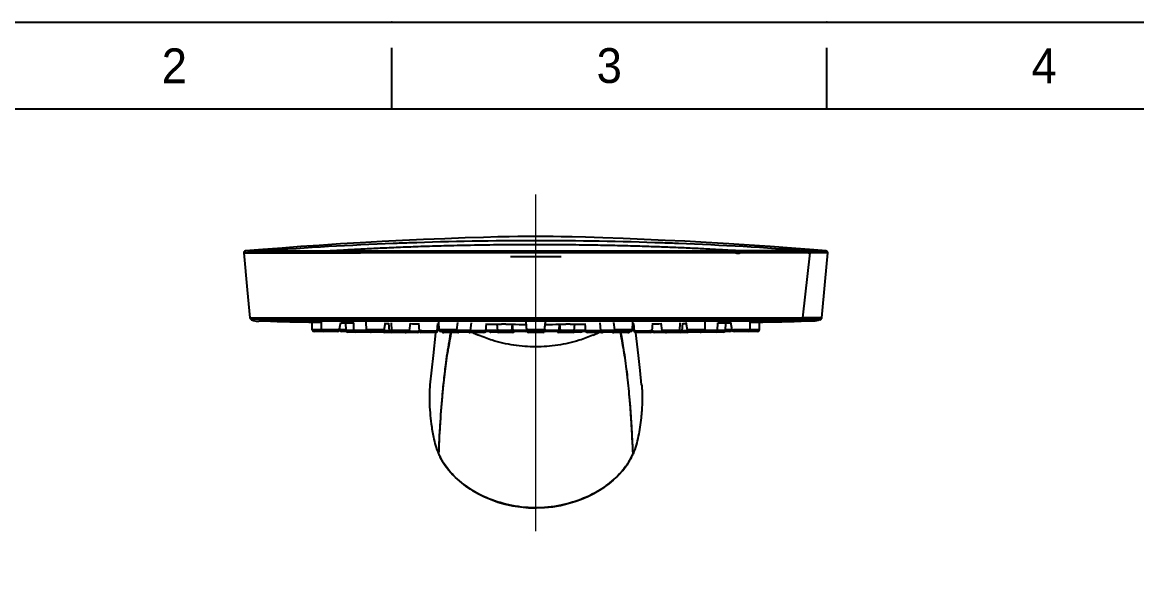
# Model space of a CAD drawing. Extents: x 11295 to 11888, y -24362 to -23942.
# Drawn here: x 11390 to 11571.2, y -24033.4 to -23941.8 of the extents above; entities that cross this region are included whole.
import ezdxf

# ---------------------------------------------------------------- set-up
doc = ezdxf.new("R2010")
doc.units = 0
doc.header["$MEASUREMENT"] = 0
doc.linetypes.add('CENTER', pattern=[47.5, 22, -8.5, 8.5, -8.5])
doc.layers.get('0').update_dxf_attribs({"linetype": 'CONTINUOUS'})
doc.layers.add('02___PRT_ALL_AXES', color=7, linetype='CONTINUOUS')
doc.layers.add('\\M+5D6D0\\M+5D0C4\\M+5CFDF', color=1, linetype='CENTER', lineweight=18)
doc.styles.get("Standard").update_dxf_attribs({"font": 'Gulim.ttf'})

msp = doc.modelspace()

# ---------------------------------------------------------------- linework, layer by layer
for p, q in [((11450.05724047279, -23955.94567088679), (11450.05724047279, -23945.94567088679)), ((11520.76431117984, -23955.94567088679), (11520.76431117984, -23945.94567088679)), ((11874.29966471509, -23955.94567088679), (11308.64309905869, -23955.94567088679))]:
    msp.add_line(p, q)
at = {"color": 7, "linetype": 'Continuous'}
for p, q in [((11444.93156850583, -23977.63934089747), (11441.70012066851, -23977.83329620171)), ((11448.48888295583, -23977.44260058991), (11444.93156850583, -23977.63934089747)), ((11451.81192134149, -23977.27457847231), (11448.48888295583, -23977.44260058991)), ((11455.22587716787, -23977.11736831683), (11451.81192134149, -23977.27457847231)), ((11458.67294927295, -23976.97446189703), (11455.22587716787, -23977.11736831683)), ((11461.99193463649, -23976.85243904989), (11458.67294927295, -23976.97446189703)), ((11464.98625728131, -23976.75645170567), (11461.99193463649, -23976.85243904989)), ((11467.29466333251, -23976.69328503241), (11464.98625728131, -23976.75645170567)), ((11469.12711883955, -23976.65186488919), (11467.29466333251, -23976.69328503241)), ((11470.54759035471, -23976.62679479455), (11469.12711883955, -23976.65186488919)), ((11471.64897701147, -23976.61295873129), (11470.54759035471, -23976.62679479455)), ((11472.62219886995, -23976.60572621845), (11471.64897701147, -23976.61295873129)), ((11473.42606313725, -23976.60368608791), (11472.62219886995, -23976.60572621845)), ((11474.29625671817, -23976.60563364815), (11473.42606313725, -23976.60368608791)), ((11475.19059057593, -23976.61200296231), (11474.29625671817, -23976.60563364815)), ((11476.30792022341, -23976.62557378353), (11475.19059057593, -23976.61200296231)), ((11477.58422125475, -23976.64740423517), (11476.30792022341, -23976.62557378353)), ((11479.37046988951, -23976.68658060843), (11477.58422125475, -23976.64740423517)), ((11481.56988312593, -23976.74529798147), (11479.37046988951, -23976.68658060843)), ((11484.34597906979, -23976.83212171943), (11481.56988312593, -23976.74529798147)), ((11487.66325366967, -23976.95123156249), (11484.34597906979, -23976.83212171943)), ((11491.10537948797, -23977.09114189227), (11487.66325366967, -23976.95123156249)), ((11494.48403309387, -23977.24396150789), (11491.10537948797, -23977.09114189227)), ((11497.70037904115, -23977.40358143757), (11494.48403309387, -23977.24396150789)), ((11501.17690542057, -23977.59209040015), (11497.70037904115, -23977.40358143757)), ((11504.85560676267, -23977.80980401603), (11501.17690542057, -23977.59209040015)), ((11425.99425910849, -23979.29741867097), (11426.53996924643, -23985.26665648355)), ((11425.99466324535, -23979.29707700287), (11426.59702912977, -23979.29824795811)), ((11429.11260637699, -23978.73411672925), (11426.26749043401, -23978.97089529303)), ((11426.26765578293, -23978.97096559769), (11426.36495506255, -23978.97182959139)), ((11426.59702912977, -23979.29824795811), (11427.17296720573, -23979.29841385821)), ((11426.62029148101, -23978.97197410723), (11428.34043281593, -23978.97240428925)), ((11427.17296720573, -23979.29841385821), (11428.97220683305, -23979.29785840593)), ((11428.34043281593, -23978.97240428925), (11428.97217614985, -23978.97244211239)), ((11428.97215446587, -23979.29715654297), (11429.22905911081, -23979.29718000241)), ((11428.97217614985, -23978.97244211239), (11429.22907246613, -23978.97244627291)), ((11432.22809844165, -23978.48909356931), (11429.11260637699, -23978.73411672925)), ((11429.22905911081, -23979.29718000241), (11444.96682041653, -23979.29665801971)), ((11429.22930278063, -23978.97212985495), (11440.01947628025, -23978.97155064351)), ((11435.27484633087, -23978.26365638747), (11432.22809844165, -23978.48909356931)), ((11438.25168579247, -23978.05673795955), (11435.27484633087, -23978.26365638747)), ((11441.70012066851, -23977.83329620171), (11438.25168579247, -23978.05673795955)), ((11503.10988153937, -23979.28503879987), (11453.57922403751, -23979.28541396549)), ((11504.22019644599, -23979.28288900483), (11503.10988152667, -23979.28536570295)), ((11508.14099370217, -23978.02048882199), (11504.85560676267, -23977.80980401603)), ((11517.73839416443, -23979.30008356531), (11505.99207183543, -23979.29671746079)), ((11517.70415111125, -23978.97217963387), (11506.91164126375, -23978.97206595617)), ((11511.55627653885, -23978.25625322727), (11508.14099370217, -23978.02048882199)), ((11515.05920474761, -23978.51609419857), (11511.55627653885, -23978.25625322727)), ((11518.64636526187, -23978.80142879681), (11515.05920474761, -23978.51609419857)), ((11517.99476352215, -23979.29842977639), (11516.82337162059, -23989.83319141701)), ((11517.70416042543, -23978.97206105143), (11517.73828796703, -23978.97210497565)), ((11517.73828802291, -23978.97210467847), (11518.27755090933, -23978.97218115787)), ((11520.20718816257, -23979.29848667493), (11517.99476345103, -23979.29876880543)), ((11518.27755090933, -23978.97218115787), (11518.75303323497, -23978.97223436325)), ((11518.75303323497, -23978.97223436325), (11520.08095822453, -23978.97195565667)), ((11520.62371928785, -23979.29832993915), (11520.20718816257, -23979.29848667493)), ((11520.51542333985, -23983.94745069169), (11520.94136266831, -23979.29773578235)), ((11520.65503403345, -23978.96910769437), (11520.57017425397, -23978.96800044741)), ((11520.94101190447, -23979.29768127395), (11520.62371928785, -23979.29832993915)), ((11469.36659343045, -23979.89524909329), (11477.56659343123, -23979.89524909329)), ((11519.98231422319, -23989.83274337117), (11520.51542333985, -23983.94745069169)), ((11426.53996924643, -23985.26665648355), (11426.95258254363, -23989.83155033317)), ((11426.95346634425, -23989.82844530001), (11516.82418320393, -23989.83337889187)), ((11427.45981670315, -23990.06392249479), (11427.12266121287, -23990.06355708531)), ((11467.06477807219, -23990.08232447475), (11427.45981670315, -23990.06392249479)), ((11518.51032419537, -23990.38828026111), (11428.42699699891, -23990.38828027889)), ((11516.52349795567, -23990.40201947417), (11430.40968890601, -23990.40201947417)), ((11473.46870157369, -23990.08298436929), (11467.06477807219, -23990.08232447475)), ((11473.46866126135, -23990.07437679951), (11473.46866123595, -23990.38827813259)), ((11473.46871381395, -23990.06503111843), (11516.67374080225, -23990.08500256693)), ((11516.66856317227, -23990.07521358219), (11516.81666254587, -23990.07554972325)), ((11519.32402571249, -23989.83340147501), (11516.82337471431, -23989.83319124683)), ((11518.30408303305, -23990.07862886619), (11519.78418803575, -23990.08664001603)), ((11519.74377698119, -23989.83313501631), (11519.32402571249, -23989.83340147501)), ((11519.96610248269, -23989.83280093519), (11519.74377698119, -23989.83313501631)), ((11438.60685571459, -23991.80072829219), (11437.11456077691, -23991.76787884811)), ((11438.81381467837, -23992.06782258401), (11437.40812145217, -23992.06782258401)), ((11438.63663243431, -23991.80130855519), (11438.60685571459, -23991.80072829219)), ((11438.70461353025, -23991.76782258457), (11438.63487727145, -23991.76894864531)), ((11441.22525159793, -23992.06782258401), (11438.93440841991, -23992.06782258401)), ((11441.75075172549, -23991.77966582479), (11441.62101407031, -23991.77275910251)), ((11442.52826425479, -23991.80072833283), (11441.75075172549, -23991.77966582479)), ((11442.70581036655, -23992.06782258401), (11441.92025896331, -23992.06782258401)), ((11442.62163197001, -23991.80266404651), (11442.52826425479, -23991.80072833283)), ((11443.84227022215, -23991.89058422119), (11442.63062473333, -23991.87315413667)), ((11446.48469598631, -23992.16264852339), (11442.92400854331, -23992.16264852339)), ((11443.91119415339, -23991.89146522781), (11443.84227022215, -23991.89058422119)), ((11443.97958952841, -23991.87311837347), (11443.90997690919, -23991.87382281707)), ((11445.96291792903, -23991.89381604099), (11445.85303542845, -23991.89232807597)), ((11448.52195143173, -23992.06782258401), (11446.23514553545, -23992.06782258401)), ((11448.72123188407, -23992.16264852339), (11446.72374085493, -23992.16264852339)), ((11449.45969579195, -23991.97381870293), (11448.74357164127, -23991.96982396111)), ((11449.58554808533, -23991.97454169107), (11449.45969579195, -23991.97381870293)), ((11449.65973223719, -23991.97497117967), (11449.58554808533, -23991.97454169107)), ((11449.72891374475, -23991.96857391281), (11449.65947328165, -23991.96887243647)), ((11449.99046912461, -23991.96914000515), (11449.90842909311, -23991.96889191319)), ((11450.07769988487, -23991.96943303987), (11449.99046912461, -23991.96914000515)), ((11452.63105476291, -23992.16264852339), (11450.35745666851, -23992.16264852339)), ((11453.08967165111, -23991.98031284031), (11452.90692700517, -23991.97941706105)), ((11454.39030250933, -23991.98439635513), (11454.32797546863, -23991.98420777537)), ((11454.51882411665, -23991.98283703643), (11454.44086181385, -23991.98432003067)), ((11457.40628469173, -23991.97938583429), (11454.91823849435, -23991.96857391281)), ((11457.51923943153, -23991.90453777215), (11457.41946778449, -23991.90667481131)), ((11460.32966292167, -23992.06782258401), (11458.04661104379, -23992.06782258401)), ((11462.57689065733, -23992.16264852339), (11460.30458296929, -23992.16264852339)), ((11463.31474232107, -23991.96857391281), (11463.07809608875, -23991.96867532739)), ((11465.97636360437, -23992.06782258401), (11465.30191586767, -23992.06782258401)), ((11467.04649649077, -23992.05348869599), (11465.30782822567, -23992.05348869599)), ((11467.24576375543, -23991.87265784607), (11465.33751372891, -23991.87265784607)), ((11467.23483362743, -23992.16264852339), (11466.18351592057, -23992.16264852339)), ((11467.23266826219, -23991.97751864981), (11467.20315173499, -23991.97732931821)), ((11469.50887137043, -23991.87265784607), (11467.25589941461, -23991.87265784607)), ((11467.29964615973, -23991.97804722127), (11467.28564087151, -23991.97791627665)), ((11469.30953905637, -23992.05348869599), (11467.45502067753, -23992.05348869599)), ((11469.47953008799, -23991.98357653965), (11469.46117685571, -23991.98364168049)), ((11469.75467217931, -23991.98149057735), (11469.58062964957, -23991.98297546389)), ((11471.99418327305, -23991.87265784607), (11469.74121131723, -23991.87265784607)), ((11471.79505926185, -23992.05348869599), (11469.94234904043, -23992.05348869599)), ((11472.05139790081, -23991.88759920557), (11472.04676265735, -23991.88887347023)), ((11474.60706942395, -23992.06782258401), (11472.32611755965, -23992.06782258401)), ((11474.60222945649, -23992.16264852339), (11472.33095747377, -23992.16264852339)), ((11474.88641590361, -23991.89398487987), (11474.88102333883, -23991.89239385689)), ((11477.19197554445, -23991.87265784607), (11474.93900358863, -23991.87265784607)), ((11476.99285155611, -23992.05348869599), (11475.13808282725, -23992.05348869599)), ((11477.35247600577, -23991.98297785911), (11477.17838047385, -23991.98148971121)), ((11479.67728744707, -23991.87265784607), (11477.42431549125, -23991.87265784607)), ((11477.47201170269, -23991.98364532285), (11477.45359185129, -23991.98357997119)), ((11479.47795472661, -23992.05348869599), (11477.62339472987, -23992.05348869599)), ((11479.64745823825, -23991.97791506253), (11479.63354143601, -23991.97804472445)), ((11481.59567313023, -23991.87265784607), (11479.68742310625, -23991.87265784607)), ((11480.74967293247, -23992.16264852339), (11479.69769135851, -23992.16264852339)), ((11479.73003528417, -23991.97733127147), (11479.70044448737, -23991.97751956421)), ((11481.62534070615, -23992.05348869599), (11479.88990432435, -23992.05348869599)), ((11481.63125307939, -23992.06782258401), (11480.95614420101, -23992.06782258401)), ((11483.85507117175, -23991.96867602081), (11483.61844454061, -23991.96857391281)), ((11483.96279186055, -23991.96889191319), (11483.85507117175, -23991.96867602081)), ((11484.07662516349, -23991.96927316973), (11483.96279186055, -23991.96889191319)), ((11486.62861671685, -23992.16264852339), (11484.35628303445, -23992.16264852339)), ((11486.19908359319, -23991.87314763681), (11486.07724776625, -23991.87311837347)), ((11488.88658832485, -23992.06782258401), (11486.60351089965, -23992.06782258401)), ((11489.51371948613, -23991.90667780597), (11489.41435941561, -23991.90539786441)), ((11492.01494836479, -23991.96857391281), (11489.52687758021, -23991.97940074917)), ((11492.60521139305, -23991.98420777537), (11492.41436406583, -23991.98283914209)), ((11493.97922071513, -23991.97965181801), (11493.84329870605, -23991.98031163127)), ((11494.02628135761, -23991.97941514081), (11493.97922071513, -23991.97965181801)), ((11496.57575241563, -23992.16264852339), (11494.30210917273, -23992.16264852339)), ((11497.02473481713, -23991.96889254565), (11496.85067478171, -23991.96945196795)), ((11497.15612516141, -23991.96860266561), (11497.02473481713, -23991.96889254565)), ((11497.20427311693, -23991.96857391281), (11497.15612516141, -23991.96860266561)), ((11497.27371287645, -23991.96887177607), (11497.20427311693, -23991.96857391281)), ((11497.47331787729, -23991.97382129119), (11497.27345731943, -23991.97497242681)), ((11498.18963803723, -23991.96982780413), (11497.47331787729, -23991.97382129119)), ((11500.20943455389, -23992.16264852339), (11498.21157999233, -23992.16264852339)), ((11500.69806398049, -23992.06782258401), (11498.41121163015, -23992.06782258401)), ((11504.00913662427, -23992.16264852339), (11500.45105105821, -23992.16264852339)), ((11502.77353511529, -23991.87386318021), (11500.97024647905, -23991.89381690967)), ((11503.02320931749, -23991.87382227859), (11502.95359733073, -23991.87311837347)), ((11504.30256279637, -23991.87315391315), (11503.02199568517, -23991.89146644701)), ((11505.01291632613, -23992.06782258401), (11504.22741307621, -23992.06782258401)), ((11505.18233410515, -23991.77966993197), (11504.31155488913, -23991.80266437671)), ((11505.29827902439, -23991.77495411971), (11505.18233410515, -23991.77966993197)), ((11505.31217194301, -23991.77276092877), (11505.29827902439, -23991.77495411971)), ((11509.52502441645, -23992.06782258401), (11505.70793938871, -23992.06782258401)), ((11508.29830910255, -23991.76894829733), (11508.22857333143, -23991.76782258457)), ((11509.81862665627, -23991.76787877191), (11508.29655788939, -23991.80130929179)), ((11449.89448118349, -23992.24764697163), (11448.93556445261, -23992.24764697163)), ((11454.22150557235, -23992.24764697163), (11449.95825419285, -23992.24764697163)), ((11457.11251412103, -23992.24764697163), (11454.85040005497, -23992.24764697163)), ((11457.18643783145, -23992.25587462853), (11456.77837916573, -23995.95096349945)), ((11460.76789371907, -23992.24764697163), (11458.50580139541, -23992.24764697163)), ((11459.59695147625, -23992.28202238675), (11459.58495964857, -23992.35220070969)), ((11459.60279735737, -23992.24776138593), (11459.59695147625, -23992.28202238675)), ((11459.67608095731, -23992.29860724055), (11459.66271328275, -23992.37309108193)), ((11459.68502377915, -23992.24866699245), (11459.67608095731, -23992.29860724055)), ((11465.02775090673, -23992.24764697163), (11462.76557340417, -23992.24764697163)), ((11469.70568952391, -23992.24764697163), (11467.44376439575, -23992.24764697163)), ((11474.59745686253, -23992.24764697163), (11472.33573002455, -23992.24764697163)), ((11479.48942406613, -23992.24764697163), (11477.22749607539, -23992.24764697163)), ((11484.16762650803, -23992.24764697163), (11481.90542275457, -23992.24764697163)), ((11488.42738140481, -23992.24764697163), (11486.16529715073, -23992.24764697163)), ((11487.26022764057, -23992.29825669515), (11487.25128563153, -23992.24862476241)), ((11487.27372671695, -23992.37303235459), (11487.26022764057, -23992.29825669515)), ((11487.33539941809, -23992.28173813789), (11487.32961337175, -23992.24773401235)), ((11487.34721176175, -23992.35107719149), (11487.33539941809, -23992.28173813789)), ((11492.08280883359, -23992.24764697163), (11489.82065041913, -23992.24764697163)), ((11497.99757991233, -23992.24764697163), (11492.71169236881, -23992.24764697163)), ((11456.77837916573, -23995.95096349945), (11456.26580426505, -24000.72091241267)), ((11457.66026239815, -24011.93859953021), (11457.65886593409, -24011.93040361061)), ((11489.27169785943, -24011.94136168877), (11489.27438593635, -24011.93014083237))]:
    msp.add_line(p, q, dxfattribs=at)
msp.add_lwpolyline([(11294.50168491728, -23941.80425674538), (11888.4410788565, -23941.80425674538), (11888.4410788565, -24361.80425674526), (11294.50168491728, -24361.80425674526)], close=True)
for points in [[(11426.26752057111, -23978.97120657511), (11426.26636453329, -23978.97131566049), (11426.25573487713, -23978.97252221891), (11426.24209886173, -23978.97460703821), (11426.22564621493, -23978.97793141053), (11426.20613892349, -23978.98304992709), (11426.18451756719, -23978.99030813203), (11426.16276348319, -23978.99948937605), (11426.14158327409, -23979.01054372529), (11426.12083506311, -23979.02374838773), (11426.10098394203, -23979.03898476569), (11426.08203740639, -23979.05635909213), (11426.06414133855, -23979.07582307657), (11426.04777562325, -23979.09684201091), (11426.03314407517, -23979.11941354311), (11426.02042042523, -23979.14374179773), (11426.00998759367, -23979.16955837297), (11426.00204827249, -23979.19664737899), (11425.99661448097, -23979.22519254669), (11425.99378711045, -23979.25515191781), (11425.99380077057, -23979.28591573233), (11425.99456928059, -23979.29738325829)], [(11520.94101545793, -23979.29768915049), (11520.94201494031, -23979.28000192399), (11520.94080277611, -23979.24154042357), (11520.93524565235, -23979.20453672313), (11520.92556483351, -23979.16961577697), (11520.91220620135, -23979.13761974749), (11520.89577428603, -23979.10864876657), (11520.87662217549, -23979.08221446079), (11520.85524742271, -23979.05822191035), (11520.83248619315, -23979.03737205873), (11520.80850072169, -23979.01962318135), (11520.78347255483, -23979.00486459517), (11520.75862443333, -23978.99335204771), (11520.73447456799, -23978.98466296933), (11520.71187757737, -23978.97846351259), (11520.69286952547, -23978.97458459477), (11520.67901952777, -23978.97250198527), (11520.66941572681, -23978.97142296279), (11518.64636526187, -23978.80142879681)], [(11519.79026443203, -23990.08628440333), (11519.82033343463, -23990.07291243617), (11519.86569027051, -23990.04429741339), (11519.90499397905, -23990.00831970277), (11519.93704378795, -23989.96638197105), (11519.96159734311, -23989.91861753521), (11519.97716985705, -23989.86758016713), (11519.98236041563, -23989.83292022121)], [(11490.66806827725, -24000.74146731187), (11490.41727768917, -23998.38026848843), (11490.15767358049, -23995.97647761911), (11489.74768728083, -23992.25575181445)], [(11457.66024922825, -24011.93858391175), (11457.77090069351, -24012.18370480835), (11458.21617679813, -24013.03005697899), (11458.73904880039, -24013.84153128441), (11459.32987138557, -24014.61378467005), (11459.98249497491, -24015.34750160749), (11460.69672403921, -24016.04694153195), (11461.46906438937, -24016.70960824319), (11462.29714040657, -24017.33192513165), (11463.18467223069, -24017.91440969439), (11464.12922398903, -24018.45260263375), (11465.12821852393, -24018.94255180625), (11466.18588388129, -24019.38335447557), (11467.30242677647, -24019.77199201681), (11468.47155505543, -24020.10328986323), (11469.68885554945, -24020.37162662653), (11470.96202868763, -24020.57246881565), (11472.27670720381, -24020.69484480153), (11473.59403109189, -24020.72892673997), (11474.90709776217, -24020.67468686877), (11476.20999358919, -24020.53533393183), (11477.46599814855, -24020.32046141517), (11478.66156085013, -24020.04170475399), (11479.80521457755, -24019.70507227765), (11480.89533897337, -24019.31459436417), (11481.92691750457, -24018.87511891851), (11482.89994308455, -24018.39037136629), (11483.82020975557, -24017.86040367591), (11484.68537330591, -24017.28900359443), (11485.49332413095, -24016.68033836269), (11486.24912026477, -24016.03294370117), (11486.95018444557, -24015.34982240295), (11487.59289077509, -24014.63255869397), (11488.17729164845, -24013.87525964723), (11488.69641273873, -24013.07584971189), (11489.13869467103, -24012.23854865091), (11489.27169785943, -24011.94136168877)]]:
    msp.add_lwpolyline(points, dxfattribs=at)
for centre, radius, start, end in [((11473.45887309449, -24563.92873225335), 586.6263470573799, 92.01732480243899, 92.26337708544925), ((11473.46706421349, -24564.09223376531), 586.7900355844599, 87.98253418560631, 92.0175621242545), ((11473.46545606583, -24564.10022639601), 586.79807987368, 87.73642442500204, 87.98240473499472), ((11426.42085735105, -24081.33253275375), 102.36073765048, 89.88836794571486, 90.03129096160431), ((11473.46099636177, -24563.96789723979), 586.6655653457199, 92.26343322880791, 94.32394519469561), ((11450.43600682129, -25792.70874743415), 1813.42651706148, 89.90068139257686, 90.17433246646263), ((11473.46351045377, -24564.15461944191), 586.85250732388, 85.67657702768183, 87.7364443659419), ((11517.69313795319, -23957.50416743917), 21.79596180042, 270.1189666064371, 270.7030211118419), ((11517.97647100603, -23980.05275773687), 0.75454983964, 88.61081494004915, 91.20749660666065), ((11427.25130335081, -23989.79254635479), 0.2999926944, 186.9041845760315, 244.6481218600841), ((11428.58676505377, -23987.09951840329), 3.3168624925, 243.7377863106055, 246.5932328074768), ((11428.50172339759, -23987.29998955937), 3.09910564328, 246.5637438973807, 252.5315668763961), ((11430.41659343119, -23990.10209893863), 0.29999999944, 252.7418382326223, 268.6812164500816), ((11473.46659342957, -22120.08506421513), 1870.81250000074, 268.6812164496646, 268.9329634789142), ((11473.46659342957, -22120.08506421513), 1870.81250000074, 271.0670365217112, 271.3187835503353), ((11516.51659343049, -23990.10209893863), 0.29999999944, 271.3187835499183, 287.2581704235221), ((11516.32732905413, -24585.71501079399), 595.6396620711, 89.80985170189645, 89.95293002013992), ((11518.35633534155, -23987.11235675201), 3.30278500986, 293.4279688760607, 295.7651274297492), ((11437.40809709865, -23991.76782258457), 0.29999999944, 180.0304955316819, 269.9999999838458), ((11438.93435633467, -23991.76782258457), 0.29999999944, 180.2701129610766, 269.9999999985409), ((11438.68264889295, -24009.04573047725), 17.27792185506, 89.32853294703216, 89.92716245735257), ((11441.22530095267, -23991.76782258457), 0.29999999944, 270.0000000015633, 349.2650217738734), ((11441.92018640059, -23991.76782258457), 0.29999999944, 180.7388619465166, 269.9999999988536), ((11473.46659342957, -22120.08506421513), 1870.81250000074, 269.0286678056649, 269.0932934130905), ((11442.92397782963, -23991.86264852395), 0.29999999944, 182.0195425505496, 269.9999999784264), ((11444.20924791085, -23991.86264852395), 0.29999999944, 182.171950953875, 269.9999999988536), ((11443.95727211559, -24019.04273476819), 27.16962556157999, 89.57325765419279, 89.95293664376646), ((11442.03373894717, -24263.01834999353), 271.15285918926, 89.19293952445881, 89.55078504332371), ((11446.23495185283, -23991.76782258457), 0.29999999944, 181.4193773105837, 269.9999999995831), ((11446.48474591763, -23991.86264852395), 0.29999999944, 270.0000000011464, 316.7560665063705), ((11446.72366631101, -23991.86264852395), 0.29999999944, 245.7467154812875, 269.9999999992705), ((11448.52215298327, -23991.76782258457), 0.29999999944, 270.0000000004169, 350.3965096822705), ((11448.93552981209, -23991.94764697219), 0.29999999944, 196.9617013135732, 269.9999999749871), ((11473.46659342957, -22120.08506421513), 1870.81250000074, 269.2506871997368, 269.2681324173671), ((11449.95820306519, -23991.94764697219), 0.29999999944, 184.0736442562984, 269.999999999062), ((11449.70512415301, -24056.06782114459), 64.09925164629999, 89.8182734709038, 89.9787354281407), ((11450.35726162445, -23991.86264852395), 0.29999999944, 182.9027302528123, 270), ((11452.22098350787, -23991.94764697219), 0.29999999944, 270.000000000938, 314.0776987974406), ((11452.63125479045, -23991.86264852395), 0.29999999944, 270, 351.893419436664), ((11454.71926660629, -23675.70075184469), 316.28373363396, 269.7047925363169, 269.9291163703216), ((11473.46659342957, -22120.08506421513), 1870.81250000074, 269.3762806765126, 269.4177533203334), ((11454.22158442411, -23991.94764697219), 0.29999999944, 270.0000000005211, 353.2001575432542), ((11454.40796943869, -23986.94146449283), 5.04296280712, 269.7992762174886, 270.373710420952), ((11454.85020394157, -23991.94764697219), 0.29999999944, 184.3862804722996, 270), ((11457.11271236295, -23991.94764697219), 0.29999999944, 270, 353.3845011255013), ((11457.22426139563, -23991.86264852395), 0.29999999944, 294.2526922354548, 352.433684291199), ((11473.46659342957, -22120.08506421513), 1870.81250000074, 269.5125813862771, 269.5168901046206), ((11458.04660730745, -23991.76782258457), 0.29999999944, 183.277329760901, 269.9999999988536), ((11458.50569313299, -23991.94764697219), 0.29999999944, 203.6678386878129, 270), ((11460.30458030483, -23991.86264852395), 0.29999999944, 221.4937384888591, 269.9999999997916), ((11460.32966371161, -23991.76782258457), 0.29999999944, 270.0000000011464, 352.2345025229823), ((11460.81168940745, -24064.58664779245), 72.71354288351999, 89.96513276227644, 90.15921394435621), ((11460.76800042955, -23991.94764697219), 0.29999999944, 270, 314.0773341206925), ((11462.76557158299, -23991.94764697219), 0.29999999944, 225.9224834412445, 270), ((11462.57689147775, -23991.86264852395), 0.29999999944, 270.0000000002084, 353.0653487715927), ((11463.19043275003, -24074.39973072403), 82.43113194208, 90.07808237604877, 90.23207842316957), ((11465.02775194305, -23991.94764697219), 0.29999999944, 270, 353.8876719492561), ((11473.46659342957, -22120.08506421513), 1870.81250000074, 269.7546873483476, 269.8067762546485), ((11466.18343862837, -23991.86264852395), 0.29999999944, 229.5782419477281, 269.9999999997916), ((11467.04668451427, -23991.85348869467), 0.19999999878, 270, 354.5000000000484), ((11467.44368608247, -23991.94764697219), 0.29999999944, 194.3176755262361, 270), ((11467.11109148477, -24011.70295018947), 19.72580620236, 89.49299543498267, 89.64686460380081), ((11467.45497865323, -23991.85348869467), 0.19999999878, 185.4999999999517, 270), ((11469.30979212927, -23991.85348869467), 0.19999999878, 270, 354.5000000000484), ((11469.39427514293, -23969.14122390085), 22.84251173678, 270.213845131005, 270.4674374345565), ((11473.46659342957, -22120.08506421513), 1870.81250000074, 269.8817787794692, 269.9531265767836), ((11469.70577096139, -23991.94764697219), 0.29999999944, 270, 339.2960179774341), ((11469.94029055585, -23991.85348869467), 0.19999999878, 185.4999999999517, 270), ((11469.79109134193, -24000.04077237849), 8.059364089519999, 90.02447224253875, 90.25891266736049), ((11471.79510403443, -23991.85348869467), 0.19999999878, 270, 354.5000000000484), ((11472.32595765141, -23991.76782258457), 0.29999999944, 185.5263201821051, 269.9999999996873), ((11472.33080227723, -23991.86264852395), 0.29999999944, 185.5109336317282, 270), ((11472.33557771853, -23991.94764697219), 0.29999999944, 185.5023134079051, 270), ((11474.59760907457, -23991.94764697219), 0.29999999944, 270, 354.4980107907775), ((11474.60238442951, -23991.86264852395), 0.29999999944, 270, 354.489806754405), ((11474.60722897659, -23991.76782258457), 0.29999999944, 270.0000000003126, 354.4748017011316), ((11475.13808282725, -23991.85348869467), 0.19999999878, 185.4999999999517, 270), ((11473.46659342957, -22120.08506421513), 1870.81250000074, 270.0468734232164, 270.1182212205308), ((11477.22740156199, -23991.94764697219), 0.29999999944, 200.7037445693715, 270), ((11476.99289630329, -23991.85348869467), 0.19999999878, 270, 354.5000000000484), ((11477.14215984271, -24000.00965765789), 8.02824965594, 89.74150077132276, 89.97590600246164), ((11477.53854214875, -23969.22669420235), 22.7570443258, 269.5315330309999, 269.7861187597045), ((11477.62339472987, -23991.85348869467), 0.19999999878, 185.4999999999517, 270), ((11479.47820820591, -23991.85348869467), 0.19999999878, 270, 354.5000000000484), ((11479.48951505147, -23991.94764697219), 0.29999999944, 270, 345.6805397779583), ((11479.82028746841, -24011.58282193341), 19.60566865498, 90.350232370105, 90.50508420988392), ((11479.88650234487, -23991.85348869467), 0.19999999878, 185.4999999999517, 270), ((11473.46659342957, -22120.08506421513), 1870.81250000074, 270.1932237383687, 270.2453126520692), ((11480.74976239127, -23991.86264852395), 0.29999999944, 270, 320.413466204683), ((11481.90542049651, -23991.94764697219), 0.29999999944, 186.1120616128308, 270), ((11484.35628111167, -23991.86264852395), 0.29999999944, 186.9342077021451, 269.9999999997916), ((11484.16762968049, -23991.94764697219), 0.29999999944, 270, 314.077877747633), ((11486.16518704935, -23991.94764697219), 0.29999999944, 225.9226816909177, 270), ((11486.16872047129, -24040.14946562043), 48.27632753402, 89.81625890180256, 89.96396414176115), ((11486.60350915721, -23991.76782258457), 0.29999999944, 187.7648609023449, 269.9999999987493), ((11486.62862079863, -23991.86264852395), 0.29999999944, 270.0000000002084, 318.5067785133616), ((11488.42749318513, -23991.94764697219), 0.29999999944, 270, 336.3321510718612), ((11488.88659350899, -23991.76782258457), 0.29999999944, 270.0000000012506, 356.7223172144873), ((11473.46659342957, -22120.08506421513), 1870.81250000074, 270.4831098953794, 270.4874186132018), ((11489.70892636521, -23991.86264852395), 0.29999999944, 187.5657522064035, 245.7473514517578), ((11489.82049218221, -23991.94764697219), 0.29999999944, 186.6156277769551, 270), ((11492.08296533823, -23991.94764697219), 0.29999999944, 270.0000000001042, 355.613512112893), ((11492.71162129707, -23991.94764697219), 0.29999999944, 186.800090257613, 270), ((11473.46659342957, -22120.08506421513), 1870.81250000074, 270.5822466796666, 270.6237193218197), ((11492.21063444535, -23674.85299676347), 317.1314923168999, 270.0712877867568, 270.294972841343), ((11494.30194997315, -23991.86264852395), 0.29999999944, 188.1066775564519, 270), ((11494.71220095605, -23991.94764697219), 0.29999999944, 225.9222587612892, 270), ((11496.57590757407, -23991.86264852395), 0.29999999944, 270, 357.0970227855943), ((11496.97498621965, -23991.94764697219), 0.29999999944, 270, 355.9264233020513), ((11473.46659342957, -22120.08506421513), 1870.81250000074, 270.7318675830498, 270.7493128002632), ((11497.99768858369, -23991.94764697219), 0.29999999944, 270.0000000209483, 342.2615575738096), ((11498.41105208005, -23991.76782258457), 0.29999999944, 189.6035928312892, 270), ((11500.20950187405, -23991.86264852395), 0.29999999944, 270, 293.486732647162), ((11500.44843842691, -23991.86264852395), 0.29999999944, 223.2438848059234, 270), ((11500.69821717551, -23991.76782258457), 0.29999999944, 270, 358.5803679140424), ((11502.72394152893, -23991.86264852395), 0.29999999944, 270, 357.8281875392782), ((11503.01123590227, -24025.34665863733), 33.4736394407, 90.1813042466963, 90.4068684029055), ((11502.95438388999, -24009.46669884791), 17.59358049476, 90.00256152719183, 90.15980409037041), ((11473.46659342957, -22120.08506421513), 1870.81250000074, 270.9067065877434, 270.9713322089281), ((11504.00924061949, -23991.86264852395), 0.29999999944, 270.0000000186554, 357.9805452786442), ((11505.01298180733, -23991.76782258457), 0.29999999944, 270, 359.2612653907765), ((11505.70788319375, -23991.76782258457), 0.29999999944, 190.7351479940924, 269.9999999997916), ((11507.99883333625, -23991.76782258457), 0.29999999944, 270.0000000003126, 359.7301000307159), ((11508.28668273515, -24013.19161918317), 21.4239531769, 90.28484990354761, 90.63823378274449), ((11508.22954689057, -24003.03061348287), 11.26279094148, 90.0049526733932, 90.25117683660346), ((11509.52512156129, -23991.76782258457), 0.29999999944, 270.000000014695, 359.9694924844277), ((11473.85591982643, -23969.61255152309), 25.00681439064, 244.8984446679348, 245.1159932910371), ((11473.84655820431, -23969.63272432247), 24.98457519458, 245.1160027849522, 245.2690292016167), ((11473.83941427143, -23969.64823153047), 24.96750155334, 245.2690318202301, 245.3987887343629), ((11473.80613853407, -23969.72150250661), 24.88702889233999, 245.3982189294271, 246.5818296374194), ((11473.76066640759, -23969.82604126375), 24.77302874442, 246.5822430677732, 247.215991429748), ((11473.18147024315, -23969.84791670387), 24.74971003566, 292.7846280765618, 293.4189483046279), ((11473.13598767727, -23969.74336297597), 24.86372807534, 293.4193650243413, 294.604040472849), ((11473.10281156379, -23969.67031133645), 24.94395982496, 294.603464546584, 294.7189336111858), ((11473.09557399635, -23969.65459567573), 24.9612619773, 294.7189396130358, 294.8865391514035), ((11473.08566579417, -23969.63324546443), 24.98479926576, 294.8865471794773, 295.1056341157819), ((11466.71216848531, -24007.98871478585), 9.87418722644, 203.5276720003557, 206.8839121256412), ((11480.57136972545, -24008.21392476469), 9.463231639919998, 332.819233489811, 336.8773611105361)]:
    msp.add_arc(centre, radius, start, end, dxfattribs=at)
for points, start_tangent, end_tangent in [([(11428.97220683305, -23979.29785840593), (11428.99546925541, -23979.14751731977), (11429.08848456849, -23979.02671271759), (11429.22928581851, -23978.97244627291)], (-0.07718839618248223, 0.9970165251864065), (0.9956229495011889, 0.09346091389748556)), ([(11440.00736264941, -23978.95720071285), (11440.05253571883, -23978.95721750225), (11440.07993906509, -23978.95722765971), (11442.34494030343, -23978.95799377451), (11445.11055378413, -23978.95873103237), (11448.38799839255, -23978.95945855187), (11451.90583866699, -23978.96020185493), (11455.30781414141, -23978.96077790153), (11458.46249059049, -23978.96110840633), (11461.38292902443, -23978.96129943465), (11464.08830391339, -23978.96144733377), (11466.57055871011, -23978.96156384357), (11468.82038435777, -23978.96166231937), (11470.84526917769, -23978.96173926105), (11472.66634682077, -23978.96178520711), (11474.30972734655, -23978.96179115579), (11475.80337920303, -23978.96175644923), (11477.17652827791, -23978.96170635027), (11478.46124426067, -23978.96166289849), (11479.68028269127, -23978.96162690923), (11480.82768360703, -23978.96159177087), (11481.88373310529, -23978.96155079813), (11482.84208659625, -23978.96149934281), (11483.71024374233, -23978.96143691723), (11484.50067260851, -23978.96136538321), (11485.22910669647, -23978.96128692261), (11485.91340331873, -23978.96120454533), (11486.57254433979, -23978.96112257699), (11487.22713048299, -23978.96104332899), (11487.90037508011, -23978.96096749221), (11488.61821326343, -23978.96089516571), (11489.40875481925, -23978.96082366979), (11490.30039567503, -23978.96074077943), (11491.31533828065, -23978.96063060185), (11492.46726287545, -23978.96048119143), (11493.72426078055, -23978.96030539803), (11494.99286591923, -23978.96012592671), (11496.20226414813, -23978.95992714377), (11497.33362156029, -23978.95968225983), (11498.39647814171, -23978.95940354055), (11499.42693042167, -23978.95911849921), (11500.46502894745, -23978.95885183985), (11501.51908257467, -23978.95861326019), (11502.55827534515, -23978.95839725097), (11503.54643339677, -23978.95817934183), (11504.45746784089, -23978.95794355617), (11505.27577726345, -23978.95769164151), (11506.02811116391, -23978.95742613531), (11506.78162677905, -23978.95713696139), (11506.91276787567, -23978.95708498537), (11506.91830903045, -23978.95708278065)], (0.9999999307226223, -0.0003722294331033419), (0.9999999208391511, 0.0003978965839456655)), ([(11444.96682009649, -23979.29538992471), (11443.18952098917, -23979.15180563733), (11441.55040589555, -23979.03797709435), (11440.01214897969, -23978.97198984507)], (-0.9968264514095075, 0.0796054380700759), (-0.9998871432515845, 0.01502334051353618)), ([(11506.91189472781, -23978.97177199181), (11504.97456813257, -23978.86920450835), (11502.68840147809, -23978.74519165249), (11500.18244759237, -23978.61260257045), (11497.57911354327, -23978.48544711737), (11494.93942608453, -23978.37191489587), (11492.23381750541, -23978.27351851151), (11489.28033032883, -23978.18212462521), (11485.90350849981, -23978.09668611181), (11482.12108394885, -23978.02447713507), (11477.85006722801, -23977.97365555523), (11472.97395167419, -23977.95608975597), (11467.82170611891, -23977.98532484609), (11462.87766229861, -23978.05845608921), (11458.53248324959, -23978.15696164531), (11454.77942974987, -23978.27066993199), (11451.49080309117, -23978.39380092525), (11448.51924059641, -23978.52348574843), (11445.71481805439, -23978.66057480115), (11442.92932263987, -23978.80850872677), (11440.01947628025, -23978.97155064351)], (-0.9986874736557856, 0.05121845334471503), (-0.998348609286135, -0.05744609940144063)), ([(11505.99207266601, -23979.29458584961), (11505.42653556239, -23979.28191411981), (11504.83370278057, -23979.28186040389), (11504.22019644599, -23979.28288900483)], (-0.9994095321063593, 0.0343596730914052), (-0.9999968352800641, -0.002515835816679641)), ([(11505.99150067833, -23979.29448712235), (11506.35423645781, -23979.32201855319), (11506.64561070361, -23979.25671196041), (11506.84901871183, -23979.07023892467), (11506.91276787567, -23978.95708498537)], (0.9832814986219031, -0.182091994518882), (-0.07252698327065996, 0.9973664505574957)), ([(11517.96057020217, -23979.29837545595), (11517.93474162797, -23979.14299769203), (11517.84085080483, -23979.02448178733), (11517.70416042543, -23978.97206105143)], (0.08371404804914334, 0.996489818392153), (-0.9961588982023742, 0.08756397394038302)), ([(11517.99476391839, -23979.29842966971), (11517.96992887535, -23979.14478662165), (11517.87601367075, -23979.02496098119), (11517.73828796703, -23978.97210497565)], (0.08536591809956164, 0.9963496675500118), (-0.9963078452421177, 0.08585264998244765)), ([(11520.08095822453, -23978.97195565667), (11520.57193994259, -23978.97195831351), (11520.64071237553, -23978.97006239655), (11520.65503404107, -23978.96910764357)], (0.9999549605009301, -0.009490888766789983), (0.1639199231902362, 0.9864736482954358)), ([(11427.57143291375, -23990.25617213315), (11428.42699699891, -23990.38828027889)], (0.9540823635997282, -0.2995443931505919), (0.9999999999999997, 2.62888643425607e-08)), ([(11516.82418320393, -23989.83337889187), (11516.80323839949, -23989.93353358361), (11516.75112487659, -23990.02134084005), (11516.67374080225, -23990.08500256693)], (-0.04546242038135222, -0.998966049639861), (-0.873599372758599, -0.4866458012926676)), ([(11519.66950893821, -23990.14286231151), (11518.51032419791, -23990.38828026111)], (-0.91761554742272, -0.3974691272641211), (-0.9999999999999998, 2.357402024714509e-08)), ([(11441.51953585315, -23991.82397587587), (11441.51948502267, -23991.82392863441), (11441.47263198455, -23991.82060388363), (11441.31272293937, -23991.81532552995), (11441.05261173239, -23991.80852479171), (11440.71301639939, -23991.80072833283), (11440.32169063137, -23991.79256861839), (11439.91058208097, -23991.78471135445), (11439.51330243357, -23991.77780342313), (11439.16206238167, -23991.77241682735), (11438.88512959543, -23991.76899510445)], (-0.4701040696732711, 0.8826109922704499), (-0.9999453293217894, 0.01045649881835714)), ([(11446.30397476025, -23991.76782258457), (11446.07637489033, -23991.76899517303), (11445.95373147293, -23991.77241764269), (11445.94618107401, -23991.77780807133), (11445.94298487771, -23991.78109250723)], (-0.9999999999977156, 2.137473599517168e-06), (-0.5937245814018154, -0.8046683300834198)), ([(11448.81009723593, -23991.81202243775), (11448.69842208463, -23991.80852479171), (11448.48256598599, -23991.80072833283), (11448.17678165725, -23991.79256861839), (11447.80603597507, -23991.78471135445), (11447.40070890409, -23991.77780342313), (11446.99378555233, -23991.77241682735), (11446.61816309809, -23991.76899510445), (11446.30397476025, -23991.76782258457)], (0.599120674619439, 0.8006587395660828), (-0.9999999999920577, 3.985585494430729e-06)), ([(11450.42578145693, -23991.87311837347), (11450.19870405485, -23991.87386318021), (11450.07633299911, -23991.87603736179), (11450.06868315919, -23991.87945849033), (11450.06362467553, -23991.88290910065)], (-0.9999999999806608, 6.21921355559105e-06), (-0.6473933318935825, -0.762156069200873)), ([(11452.92231687279, -23991.89990494169), (11452.80947479723, -23991.89899719649), (11452.59490902875, -23991.89402702355), (11452.29095813551, -23991.88883465395), (11451.92230103183, -23991.88384141273), (11451.51895283167, -23991.87945477685), (11451.11363760217, -23991.87603600035), (11450.73917839681, -23991.87386280175), (11450.42578145693, -23991.87311837347)], (0.6488313579564633, 0.7609322367546086), (-0.9999999999269973, 1.208328038746359e-05)), ([(11454.91823849435, -23991.96857391281), (11454.69178245755, -23991.96889254565), (11454.56974140115, -23991.96982354201), (11454.56204768781, -23991.97128370673), (11454.55551420837, -23991.97342373039)], (-0.9999999999436439, 1.061660677106664e-05), (-0.5386844877058737, -0.8425075802062915)), ([(11458.59999952299, -23991.76782258457), (11458.25384053281, -23991.76899517303), (11457.98291048031, -23991.77241764269), (11457.80919866873, -23991.77780807133), (11457.74714028891, -23991.78471622871), (11457.74723114725, -23991.78486665259)], (-0.9999999999987776, 1.563661189547428e-06), (0.6288708798968285, -0.7775097532621623)), ([(11460.62681810079, -23991.80842221381), (11460.57208088997, -23991.80072833283), (11460.40471089197, -23991.79256861839), (11460.13843337271, -23991.78471135445), (11459.79514360971, -23991.77780342313), (11459.40289769875, -23991.77241682735), (11458.99353411565, -23991.76899510445), (11458.59999952299, -23991.76782258457)], (-0.5687992295503794, 0.8224764048061772), (-0.9999999999957383, 2.919514282860517e-06)), ([(11462.87461797653, -23991.89895435431), (11462.82023803449, -23991.89402702355), (11462.65386805989, -23991.88883465395), (11462.38905626795, -23991.88384141273), (11462.04739202875, -23991.87945477685), (11461.65664226415, -23991.87603600035), (11461.24850210761, -23991.87386280175), (11460.85593909543, -23991.87311837347)], (-0.6969585099331597, 0.717111452587218), (-0.9999999999608326, 8.850713989035861e-06)), ([(11465.32601074709, -23991.97965973519), (11465.27187084775, -23991.97751864981), (11465.10629262163, -23991.97529302815), (11464.84267505387, -23991.97315613377), (11464.50240782991, -23991.97128098385), (11464.11305878387, -23991.96982174623), (11463.70619255925, -23991.96889191319), (11463.31474232107, -23991.96857391281)], (-0.8078227404868127, 0.5894254999169749), (-0.9999999998957347, 1.444059626357564e-05)), ([(11473.46659342957, -23991.76782258457), (11473.06172935741, -23991.76899517303), (11472.68935893375, -23991.77241764269), (11472.37952206041, -23991.77780807133), (11472.15772619717, -23991.78471622871), (11472.04200103873, -23991.79257476265), (11472.04180957099, -23991.79664232119)], (-0.999999999998979, 1.428984704434821e-06), (0.004736910303758337, -0.9999887807774516)), ([(11474.89137821525, -23991.79671033985), (11474.89115827919, -23991.79256861839), (11474.77539072561, -23991.78471135445), (11474.55349619099, -23991.77780342313), (11474.24375060525, -23991.77241682735), (11473.87142857367, -23991.76899510445), (11473.46659342957, -23991.76782258457)], (-0.0004302569987201926, 0.9999999074394533), (-0.9999999999964417, 2.667709636448643e-06)), ([(11483.61844454061, -23991.96857391281), (11483.22695405867, -23991.96889254565), (11482.82001983317, -23991.96982354201), (11482.43053608839, -23991.97128370673), (11482.09037571207, -23991.97315895063), (11481.82678124561, -23991.97529536749), (11481.66125740851, -23991.97751956421), (11481.60717666577, -23991.97965926021)], (-0.9999999999697584, 7.777111141341952e-06), (-0.8095437810225063, -0.5870595085745436)), ([(11486.07724776625, -23991.87311837347), (11485.68464872925, -23991.87386318021), (11485.27644282989, -23991.87603736179), (11484.88555584179, -23991.87945849033), (11484.54399783301, -23991.88384532941), (11484.27920887059, -23991.88883903545), (11484.11289085931, -23991.89403006139), (11484.05857046249, -23991.89895501979)], (-0.9999999999896149, 4.557467192701691e-06), (-0.7003905540102175, -0.7137598138402446)), ([(11488.33318733869, -23991.76782258457), (11487.93962285531, -23991.76899517303), (11487.53019829189, -23991.77241764269), (11487.13780996567, -23991.77780807133), (11486.79462713921, -23991.78471622871), (11486.52837224881, -23991.79257476265), (11486.36105018061, -23991.80073329853), (11486.30637128819, -23991.80842315361)], (-0.9999999999987774, 1.563760408064523e-06), (-0.5738019991847458, -0.8189940572016313)), ([(11489.18595226257, -23991.78486296197), (11489.18604513513, -23991.78471135445), (11489.12391341027, -23991.77780342313), (11488.95022597507, -23991.77241682735), (11488.67932335457, -23991.76899510445), (11488.33318733869, -23991.76782258457)], (0.6335439210727488, 0.7737067274308572), (-0.9999999999957392, 2.919209107468696e-06)), ([(11492.37769617879, -23991.97340571671), (11492.37117244787, -23991.97128098385), (11492.36342792183, -23991.96982174623), (11492.24138687559, -23991.96889191319), (11492.01494836479, -23991.96857391281)], (-0.5384764993336577, 0.8426405281407782), (-0.999999999805583, 1.971887941069339e-05)), ([(11496.50740540221, -23991.87311837347), (11496.19397751243, -23991.87386318021), (11495.81944991503, -23991.87603736179), (11495.41397012401, -23991.87945849033), (11495.01071676237, -23991.88384532941), (11494.64205711107, -23991.88883903545), (11494.33814161527, -23991.89403006139), (11494.12363764245, -23991.89899737937), (11494.01082748199, -23991.89992133993)], (-0.9999999999806417, 6.222267644122765e-06), (0.6499481800913365, -0.7599785281150776)), ([(11496.86960098465, -23991.88289015225), (11496.86453642023, -23991.87945477685), (11496.85683731955, -23991.87603600035), (11496.73446709439, -23991.87386280175), (11496.50740540221, -23991.87311837347)], (-0.6484880390688266, 0.7612248440406212), (-0.9999999999269781, 1.208486520950445e-05)), ([(11500.62921210143, -23991.76782258457), (11500.31499808419, -23991.76899517303), (11499.93931260493, -23991.77241764269), (11499.53222033555, -23991.77780807133), (11499.12698997253, -23991.78471622871), (11498.75624324133, -23991.79257476265), (11498.45048969231, -23991.80073329853), (11498.23469148281, -23991.80852616585), (11498.12303506909, -23991.81202779461)], (-0.9999999999977226, 2.134185210730438e-06), (0.6010432808767399, -0.7992164753763054)), ([(11500.99024918987, -23991.78108411507), (11500.98703776373, -23991.77780342313), (11500.97944061103, -23991.77241682735), (11500.85679893099, -23991.76899510445), (11500.62921210143, -23991.76782258457)], (-0.5954625301234392, 0.8033830812377072), (-0.9999999999920405, 3.989911145524623e-06)), ([(11508.04804023809, -23991.76899517303), (11507.77105327873, -23991.77241764269), (11507.41964701177, -23991.77780807133), (11507.02243712801, -23991.78471622871), (11506.61130402851, -23991.79257476265), (11506.21998656883, -23991.80073329853), (11505.88043979809, -23991.80852616585), (11505.62031314283, -23991.81532671613), (11505.46052576365, -23991.82060052575), (11505.41370295153, -23991.82392701389), (11505.41365174005, -23991.82397455761)], (-0.9999452891447644, -0.01046034020448858), (-0.4700112244820044, -0.8826604380286492)), ([(11459.66271328275, -23992.37309108193), (11459.10083589241, -23995.52480615263), (11458.60224795639, -23999.01781398499)], (-0.1768673226292715, -0.9842347027949956), (-0.1208004860233329, -0.9926768067082693)), ([(11459.58495964857, -23992.35220070969), (11459.44239777723, -23993.18437512611), (11458.83249190027, -23997.12216576207), (11458.65428272151, -23998.50538030577)], (-0.1685809387952301, -0.9856878142063638), (-0.1208543197361958, -0.9926702541131679)), ([(11482.76624701971, -23992.66633472455), (11480.53937232945, -23993.47723949847), (11477.04384685163, -23994.27955287479), (11473.46783375729, -23994.55093925607), (11469.89247818005, -23994.28000076061), (11466.39618883025, -23993.47771225089), (11464.16710599353, -23992.66606209619)], (-0.9219682458355914, -0.3872654821577087), (-0.9219724374336398, 0.3872555030114784)), ([(11488.33154672475, -23999.01854004653), (11487.83591647141, -23995.52318208425), (11487.27372671695, -23992.37303235459)], (-0.1196559951251132, 0.9928154122648475), (-0.1778532998784061, 0.9840570124349309)), ([(11489.27423510861, -24011.93008102045), (11489.01949067779, -24006.88637643173), (11488.70937010677, -24002.63991715733), (11488.35092308173, -23999.10060240971), (11487.85459324381, -23995.40483238953), (11487.37239978351, -23992.49867542309), (11487.34721176175, -23992.35107719149)], (-0.04157217476365006, 0.9991355034655813), (-0.1680494894186008, 0.9857785598734372)), ([(11458.60224795639, -23999.01781398499), (11458.21791595391, -24002.71003178215), (11457.65879472773, -24011.93043233801)], (-0.1208004859276192, -0.9926768067199169), (-0.03667842423786372, -0.9993271202141105)), ([(11458.65428272151, -23998.50538030577), (11458.34071619853, -24001.38366766069), (11457.95158018229, -24006.16012915677), (11457.65882543633, -24011.93041991995)], (-0.1208543195969584, -0.9926702541301197), (-0.03609233119679514, -0.9993484595619193)), ([(11489.27449121173, -24011.93018257727), (11488.71288827347, -24002.71756672517), (11488.33154672475, -23999.01854004653)], (-0.03725944535330296, 0.9993056257882091), (-0.1196559951280186, 0.9928154122644972)), ([(11456.26598298961, -24000.72093124677), (11456.19358201173, -24001.67997832791), (11456.16891212965, -24003.31598431675), (11456.26944925903, -24005.25244598611), (11456.46617424023, -24007.06830209023), (11456.82265123619, -24009.22040801461), (11457.65879355171, -24011.93043273933)], (-0.104797882493946, -0.9944935413690654), (0.3966200177044237, -0.9179828765048631)), ([(11490.66789630401, -24000.74192297771), (11490.69484472357, -24001.02363373763), (11490.75893593905, -24002.19358622119), (11490.75361011277, -24003.75746969997), (11490.58141883917, -24006.11456822427), (11490.13535085399, -24009.08659512755), (11489.27438015531, -24011.93013851843)], (0.1046231593997207, -0.9945119378455046), (-0.3931572755842365, -0.9194712375355636)), ([(11488.98957447397, -24012.53672268499), (11487.72004114055, -24014.47058968593), (11484.88055918935, -24017.14102190157), (11481.23159594881, -24019.17108598723), (11477.57039600173, -24020.29103839807), (11473.27737921821, -24020.72096967181), (11469.07738146633, -24020.23834487379), (11465.40259785325, -24019.05606086295), (11461.37721845673, -24016.62732686089), (11459.03556110043, -24014.23748506451), (11457.90513866481, -24012.45366709545)], (-0.4563796840429569, -0.8897851336097109), (-0.4519067990569427, 0.8920651573546117))]:
    msp.add_spline(points, degree=3, dxfattribs=dict(at, start_tangent=start_tangent, end_tangent=end_tangent))
for p in [(11450.05724047279, -23941.80425674538), (11520.76431117984, -23941.80425674538)]:
    msp.add_point(p)
at = {"layer": '02___PRT_ALL_AXES', "color": 7, "linetype": 'Continuous'}
for p, q in [((11437.10805070865, -23991.76695411539), (11437.10740200027, -23990.53716474617)), ((11438.63435090217, -23991.76886796729), (11438.62855459169, -23990.53921846571)), ((11441.51999138691, -23991.82405478605), (11441.75288231813, -23990.59560043067)), ((11441.62019913671, -23991.77113666227), (11441.61445060617, -23991.32580078637)), ((11442.62409611545, -23991.87256768623), (11442.58053581903, -23990.63705848339)), ((11443.90944792625, -23991.87378260633), (11443.86260349365, -23990.63858934647)), ((11445.93501800515, -23991.77441905601), (11445.90456782475, -23990.54469781213)), ((11448.81781389563, -23991.81869985137), (11449.02572213615, -23990.59003358633)), ((11449.65894752959, -23991.96885852997), (11449.57061117083, -23990.72847815577)), ((11450.05761508887, -23991.87731530183), (11449.99505825691, -23990.64334292599)), ((11452.92818681533, -23991.90548033821), (11453.10263165313, -23990.68084949309)), ((11454.55106107021, -23991.97036968011), (11454.45611012219, -23990.73242189947)), ((11454.51946160585, -23991.98331958055), (11454.53929570131, -23991.81697561047)), ((11457.41069305731, -23991.98243631587), (11457.55228240583, -23990.76164112729)), ((11457.52163093297, -23991.90247105289), (11457.66413737643, -23990.82953078577)), ((11457.74707893267, -23991.78493065805), (11457.67665207327, -23990.55546748579)), ((11460.62692534975, -23991.80838425097), (11460.79447713809, -23990.57949602041)), ((11462.87471120215, -23991.89889041489), (11463.02388681185, -23990.67221192083)), ((11465.32606250213, -23991.97960124153), (11465.45719033487, -23990.75499409207)), ((11467.15762847577, -23990.85207513235), (11467.25589941461, -23991.87265784607)), ((11467.25083158375, -23991.82002642225), (11467.24576375543, -23991.87265784607)), ((11469.60650098721, -23990.85873548987), (11469.50887137043, -23991.87265784607)), ((11469.64685016229, -23990.89267979841), (11469.74121131723, -23991.87265784607)), ((11472.02732436501, -23991.79669885905), (11471.90840885227, -23990.56745249865)), ((11472.03693283957, -23991.97641041225), (11471.91356860827, -23990.66213635805)), ((11472.01055837619, -23991.70259589003), (11471.99418327305, -23991.87265784607)), ((11474.89625407037, -23991.97640991441), (11475.01961653383, -23990.66215415837)), ((11474.90586266177, -23991.79669714201), (11475.02477795607, -23990.56745303205)), ((11474.92262848295, -23991.70259589003), (11474.93900358863, -23991.87265784607)), ((11477.28633669685, -23990.89267979841), (11477.19197554445, -23991.87265784607)), ((11477.32668586939, -23990.85873545431), (11477.42431549125, -23991.87265784607)), ((11479.77555816747, -23990.85207737771), (11479.67728744707, -23991.87265784607)), ((11479.68235527539, -23991.82002642225), (11479.68742310625, -23991.87265784607)), ((11481.60712417159, -23991.97959949909), (11481.47599654205, -23990.75499422669)), ((11484.05847547665, -23991.89888890867), (11483.90930009047, -23990.67221227135)), ((11486.30626134175, -23991.80838300637), (11486.13870978709, -23990.57949650809)), ((11489.18610806363, -23991.78492825267), (11489.25653484429, -23990.55546648757)), ((11489.41155618017, -23991.90247295027), (11489.26904948271, -23990.82953078577)), ((11489.52249349195, -23991.98243361077), (11489.38090443553, -23990.76164097489)), ((11492.38212589307, -23991.97036834153), (11492.47707673695, -23990.73242192233)), ((11492.41372557333, -23991.98332226025), (11492.39389115783, -23991.81697561047)), ((11494.00499952819, -23991.90547670093), (11493.83055515013, -23990.68084908415)), ((11496.87557179567, -23991.87731486749), (11496.93812859715, -23990.64334304537)), ((11497.27423938543, -23991.96885780099), (11497.36257570101, -23990.72847800591)), ((11498.11537218627, -23991.81869525651), (11497.90746462139, -23990.59003298943)), ((11500.99816884383, -23991.77441952337), (11501.02861902931, -23990.54469806867)), ((11503.02373895067, -23991.87378217199), (11503.07058338581, -23990.63858887657)), ((11504.30909074623, -23991.87256767099), (11504.35265104773, -23990.63705830813)), ((11505.41319513441, -23991.82405299789), (11505.18030506425, -23990.59560318403)), ((11505.31298773513, -23991.77113580375), (11505.31873625551, -23991.32580078637)), ((11508.29883595951, -23991.76886789109), (11508.30463227253, -23990.53921772403)), ((11509.82513615303, -23991.76695393251), (11509.82578486141, -23990.53716447185))]:
    msp.add_line(p, q, dxfattribs=at)
for centre, radius, start, end in [((11467.86207964243, -24182.49092275559), 191.64370806564, 89.78341406908555, 89.99343403625011), ((11479.07105568773, -24182.45824138585), 191.61102668828, 90.00655167544342, 90.21614644029249)]:
    msp.add_arc(centre, radius, start, end, dxfattribs=at)
for points, start_tangent, end_tangent in [([(11467.15775978615, -23990.85228484237), (11467.15789737033, -23990.85222742821), (11467.20321224287, -23990.85017337339), (11467.34980462431, -23990.84857220565), (11467.58285090447, -23990.84756297221), (11467.88404156955, -23990.84721594979)], (0.8475792119506095, 0.5306688981551342), (1, -1.836909530733566e-16)), ([(11468.58651750521, -23990.84858393029), (11468.92859126353, -23990.85019459509), (11469.22266823443, -23990.85224771773), (11469.44592237771, -23990.85458889415), (11469.57395672667, -23990.85692541475), (11469.60495176501, -23990.85909747797), (11469.60571543633, -23990.85934182343)], (0.9999917956194763, -0.004050764586566372), (0.6110851347728401, -0.7915648792484796)), ([(11477.32739276917, -23990.85929186417), (11477.32804508435, -23990.85907420903), (11477.35994508659, -23990.85690502617), (11477.48818894237, -23990.85457649641), (11477.71100005631, -23990.85224363595), (11478.00588186939, -23990.85018718591), (11478.34821111869, -23990.84857815179)], (0.6185806782641432, 0.7857212893121026), (0.9999918913908733, 0.004027052582719261)), ([(11479.04914529213, -23990.84721594979), (11479.35205086107, -23990.84756734609), (11479.58562649501, -23990.84858766155), (11479.73146428309, -23990.85020199665), (11479.77520464773, -23990.85225066667), (11479.77535066217, -23990.85231955655)], (1, -1.836909530733566e-16), (0.7593898663945443, -0.6506358665315618))]:
    msp.add_spline(points, degree=3, dxfattribs=dict(at, start_tangent=start_tangent, end_tangent=end_tangent))
at = {"layer": '\\M+5D6D0\\M+5D0C4\\M+5CFDF', "ltscale": 3}
msp.add_line((11473.48406351949, -24024.53295655156), (11473.48406351949, -23969.80573823532), dxfattribs=at)

# ---------------------------------------------------------------- texts
at = {"char_height": 5.656565656563999, "attachment_point": 5}
for s, insert in [('2', (11414.70370511926, -23948.87496381609)), ('3', (11485.41077582631, -23948.87496381609)), ('4', (11556.11784653337, -23948.87496381609))]:
    msp.add_mtext_dynamic_manual_height_columns(s, width=50, gutter_width=12.5, heights=[0], dxfattribs=dict(at, insert=insert))

doc.saveas('drawing.dxf')
